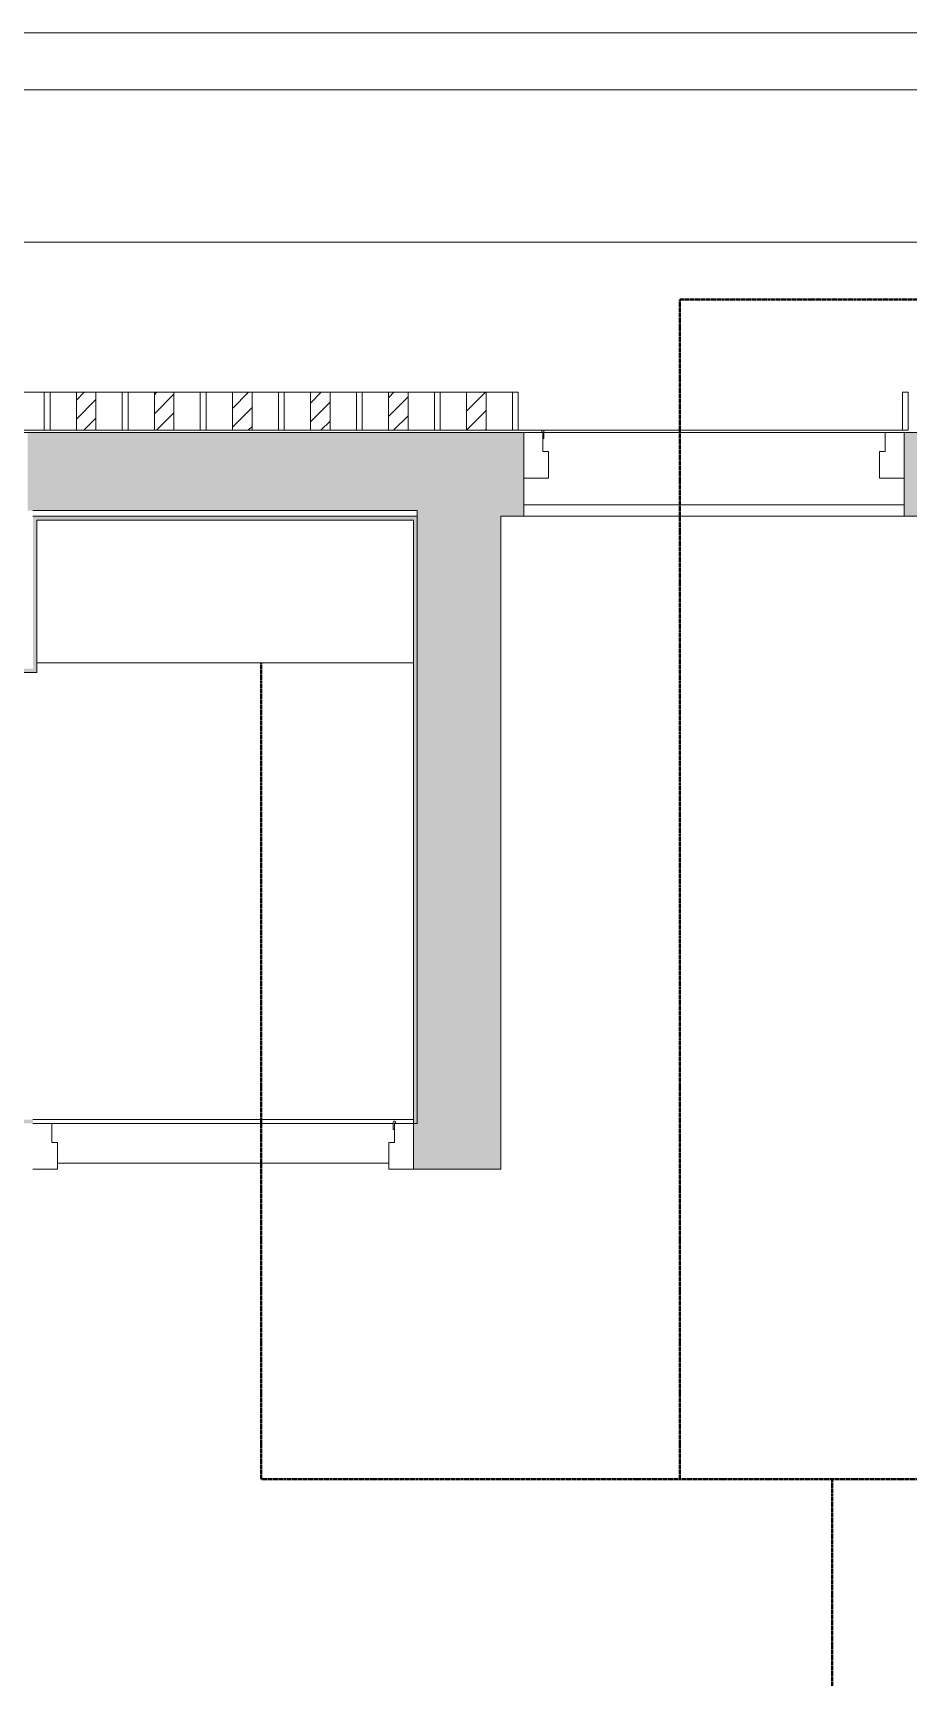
# Model space of a CAD drawing. Header units: millimetres. Extents: x -32090 to 18410, y 18847 to 76047.
# Drawn here: x -6405 to -4105, y 71727 to 76047 of the extents above; entities that cross this region are included whole.
import ezdxf

# ---------------------------------------------------------------- set-up
doc = ezdxf.new("R2010")
doc.units = ezdxf.units.MM
doc.linetypes.add('dash 1-1', pattern=[2, 1, -1])
for name, color, linetype, lineweight in [('A-DETL', 90, 'Continuous', 5), ('A-DOOR', 31, 'Continuous', 5), ('A-DOOR-FRAM', 31, 'Continuous', 5), ('A-FLOR', 192, 'Continuous', 5), ('A-GLAZ-CURT', 52, 'Continuous', 5), ('A-GLAZ-CWMG', 51, 'Continuous', 5), ('A-WALL', 113, 'Continuous', 5), ('A-WALL-PATT', 111, 'Continuous', 5)]:
    doc.layers.add(name, color=color, linetype=linetype, lineweight=lineweight)

# ---------------------------------------------------------------- blocks, each defined once
blk = doc.blocks.new('DP3-DF501-brick - DP3-DF501-brick-10280245-1st Traffic Floor Plan - Pedestrian')
at = {"layer": 'A-DOOR'}
for p, q in [((447, -94.1), (447, -113.1)), ((450, -94.1), (447, -94.1)), ((450, -108.5), (450, -94.1))]:
    blk.add_line(p, q, dxfattribs=at)
for centre, radius, start, end in [((450, -113.1), 3, 180, 69.3211), ((450, -113.1), 3, 238.6638, 311.9935), ((450, -113.1), 3, 238.6638, 311.9935), ((450, -113.1), 3, 238.6638, 311.9935), ((450, -113.1), 3, 238.6638, 311.9935), ((450, -113.1), 3, 238.6638, 311.9935), ((450, -113.1), 3, 238.6638, 311.9935), ((450, -113.1), 3, 238.6638, 311.9935), ((452.2, -108.4), 2.19, 183.0662, 239.0753)]:
    blk.add_arc(centre, radius, start, end, dxfattribs=at)
at = {"layer": 'A-DOOR-FRAM'}
for p, q in [((-500, 10), (-435, 10)), ((-435, 10), (-435, -60)), ((435, 10), (500, 10)), ((435, -60), (435, 10)), ((-450, -60), (-450, -110)), ((-435, -60), (-450, -60)), ((450, -60), (435, -60)), ((450, -94.1), (450, -60)), ((-450, -110), (-500, -110)), ((500, -110), (450.7, -110))]:
    blk.add_line(p, q, dxfattribs=at)
blk = doc.blocks.new('GUTTER_1 - GUTTER_1-8544427-1st Traffic Floor Plan - Pedestrian')
at = {"layer": 'A-FLOR'}
for p, q in [((-32089.9, 76047.2), (18410.1, 76047.2)), ((18260.1, 75897.2), (-31939.9, 75897.2))]:
    blk.add_line(p, q, dxfattribs=at)
blk = doc.blocks.new('DP3-D301 - DP3-D301-9167286-1st Traffic Floor Plan - Pedestrian')
at = {"layer": 'A-DOOR'}
for p, q in [((447, 63.1), (447, 44.1)), ((447, 44.1), (450, 44.1)), ((450, 44.1), (450, 58.5))]:
    blk.add_line(p, q, dxfattribs=at)
for centre, radius, start, end in [((450, 63.1), 3, 290.6789, 180), ((450, 63.1), 3, 48.0065, 121.3362), ((450, 63.1), 3, 48.0065, 121.3362), ((450, 63.1), 3, 48.0065, 121.3362), ((450, 63.1), 3, 48.0065, 121.3362), ((450, 63.1), 3, 48.0065, 121.3362), ((450, 63.1), 3, 48.0065, 121.3362), ((450, 63.1), 3, 48.0065, 121.3362), ((452.2, 58.4), 2.19, 120.9247, 176.9338)]:
    blk.add_arc(centre, radius, start, end, dxfattribs=at)
at = {"layer": 'A-DOOR-FRAM'}
for p, q in [((-450, 60), (-500, 60)), ((-450, 10), (-450, 60)), ((450, 44.1), (450, 10)), ((500, 60), (450.7, 60)), ((-435, 10), (-450, 10)), ((-435, -60), (-435, 10)), ((450, 10), (435, 10)), ((435, 10), (435, -60)), ((-500, -60), (-435, -60)), ((435, -60), (500, -60))]:
    blk.add_line(p, q, dxfattribs=at)
blk = doc.blocks.new('Rectangular Mullion - 15 x 100mm-10597013-1st Traffic Floor Plan - Pedestrian')
at = {"layer": 'A-GLAZ-CWMG'}
for p, q in [((-15, 50), (0, 50)), ((-15, -50), (-15, 50)), ((0, 50), (0, -50)), ((0, -50), (-15, -50))]:
    blk.add_line(p, q, dxfattribs=at)
blk = doc.blocks.new('X Block - X Block-V119-1st Traffic Floor Plan - Pedestrian')
at = {"layer": 'A-GLAZ-CURT'}
h = blk.add_hatch(dxfattribs=at)
h.set_pattern_fill('FP_101', color=256, style=0, pattern_type=2)
h.set_pattern_definition([(225, (-5247.434, 75052.996), (24.748737, -24.748737), [])])
h.paths.add_polyline_path([(18.3, 50), (-33.3, 50), (-33.3, -50), (18.3, -50)])
for p, q in [((-102.5, 50), (-33.3, 50)), ((18.3, 50), (-33.3, 50)), ((-33.3, 50), (-33.3, -50)), ((18.3, -50), (18.3, 50)), ((18.3, 50), (87.5, 50)), ((87.5, 50), (87.5, -50)), ((-33.3, -50), (-102.5, -50)), ((-33.3, -50), (18.3, -50)), ((87.5, -50), (18.3, -50))]:
    blk.add_line(p, q, dxfattribs=at)
blk = doc.blocks.new('X Block - X Block-V120-1st Traffic Floor Plan - Pedestrian')
at = {"layer": 'A-GLAZ-CURT'}
h = blk.add_hatch(dxfattribs=at)
h.set_pattern_fill('FP_102', color=256, style=0, pattern_type=2)
h.set_pattern_definition([(225, (-5452.434, 75052.996), (24.748737, -24.748737), [])])
h.paths.add_polyline_path([(18.3, 50), (-33.3, 50), (-33.3, -50), (18.3, -50)])
for p, q in [((-102.5, 50), (-33.3, 50)), ((-102.5, 50), (-102.5, -50)), ((18.3, 50), (-33.3, 50)), ((-33.3, 50), (-33.3, -50)), ((18.3, -50), (18.3, 50)), ((18.3, 50), (87.5, 50)), ((87.5, 50), (87.5, -50)), ((-33.3, -50), (-102.5, -50)), ((-33.3, -50), (18.3, -50)), ((87.5, -50), (18.3, -50))]:
    blk.add_line(p, q, dxfattribs=at)
blk = doc.blocks.new('X Block - X Block-V121-1st Traffic Floor Plan - Pedestrian')
at = {"layer": 'A-GLAZ-CURT'}
h = blk.add_hatch(dxfattribs=at)
h.set_pattern_fill('FP_103', color=256, style=0, pattern_type=2)
h.set_pattern_definition([(225, (-5657.434, 75052.996), (24.748737, -24.748737), [])])
h.paths.add_polyline_path([(18.3, 50), (-33.3, 50), (-33.3, -50), (18.3, -50)])
for p, q in [((-102.5, 50), (-33.3, 50)), ((-102.5, 50), (-102.5, -50)), ((18.3, 50), (-33.3, 50)), ((-33.3, 50), (-33.3, -50)), ((18.3, -50), (18.3, 50)), ((18.3, 50), (87.5, 50)), ((87.5, 50), (87.5, -50)), ((-33.3, -50), (-102.5, -50)), ((-33.3, -50), (18.3, -50)), ((87.5, -50), (18.3, -50))]:
    blk.add_line(p, q, dxfattribs=at)
blk = doc.blocks.new('X Block - X Block-V122-1st Traffic Floor Plan - Pedestrian')
at = {"layer": 'A-GLAZ-CURT'}
h = blk.add_hatch(dxfattribs=at)
h.set_pattern_fill('FP_104', color=256, style=0, pattern_type=2)
h.set_pattern_definition([(225, (-5862.434, 75052.996), (24.748737, -24.748737), [])])
h.paths.add_polyline_path([(18.3, 50), (-33.3, 50), (-33.3, -50), (18.3, -50)])
for p, q in [((-102.5, 50), (-33.3, 50)), ((-102.5, 50), (-102.5, -50)), ((18.3, 50), (-33.3, 50)), ((-33.3, 50), (-33.3, -50)), ((18.3, -50), (18.3, 50)), ((18.3, 50), (87.5, 50)), ((87.5, 50), (87.5, -50)), ((-33.3, -50), (-102.5, -50)), ((-33.3, -50), (18.3, -50)), ((87.5, -50), (18.3, -50))]:
    blk.add_line(p, q, dxfattribs=at)
blk = doc.blocks.new('X Block - X Block-V123-1st Traffic Floor Plan - Pedestrian')
at = {"layer": 'A-GLAZ-CURT'}
h = blk.add_hatch(dxfattribs=at)
h.set_pattern_fill('FP_105', color=256, style=0, pattern_type=2)
h.set_pattern_definition([(225, (-6067.434, 75052.996), (24.748737, -24.748737), [])])
h.paths.add_polyline_path([(18.3, 50), (-33.3, 50), (-33.3, -50), (18.3, -50)])
for p, q in [((-102.5, 50), (-33.3, 50)), ((-102.5, 50), (-102.5, -50)), ((18.3, 50), (-33.3, 50)), ((-33.3, 50), (-33.3, -50)), ((18.3, -50), (18.3, 50)), ((18.3, 50), (87.5, 50)), ((87.5, 50), (87.5, -50)), ((-33.3, -50), (-102.5, -50)), ((-33.3, -50), (18.3, -50)), ((87.5, -50), (18.3, -50))]:
    blk.add_line(p, q, dxfattribs=at)
blk = doc.blocks.new('X Block - X Block-V124-1st Traffic Floor Plan - Pedestrian')
at = {"layer": 'A-GLAZ-CURT'}
h = blk.add_hatch(dxfattribs=at)
h.set_pattern_fill('FP_106', color=256, style=0, pattern_type=2)
h.set_pattern_definition([(225, (-6272.434, 75052.996), (24.748737, -24.748737), [])])
h.paths.add_polyline_path([(18.3, 50), (-33.3, 50), (-32.9, -50), (18.3, -50)])
for p, q in [((-102.5, 50), (-33.3, 50)), ((-102.5, 50), (-102.5, -50)), ((18.3, 50), (-33.3, 50)), ((-33.3, 50), (-33.3, -50)), ((18.3, -50), (18.3, 50)), ((18.3, 50), (87.5, 50)), ((87.5, 50), (87.5, -50)), ((-33.3, -50), (-102.5, -50)), ((-33.3, -50), (18.3, -50)), ((87.5, -50), (18.3, -50))]:
    blk.add_line(p, q, dxfattribs=at)
blk = doc.blocks.new('X Block - X Block-V125-1st Traffic Floor Plan - Pedestrian')
at = {"layer": 'A-GLAZ-CURT'}
h = blk.add_hatch(dxfattribs=at)
h.set_pattern_fill('FP_107', color=256, style=0, pattern_type=2)
h.set_pattern_definition([(225, (-6477.434, 75052.996), (24.748737, -24.748737), [])])
h.paths.add_polyline_path([(18.3, 50), (-33.3, 50), (-33.3, -50), (18.3, -50)])
for p, q in [((-102.5, 50), (-33.3, 50)), ((-102.5, 50), (-102.5, -50)), ((18.3, 50), (-33.3, 50)), ((-33.3, 50), (-33.3, -50)), ((18.3, -50), (18.3, 50)), ((18.3, 50), (87.5, 50)), ((87.5, 50), (87.5, -50)), ((-33.3, -50), (-102.5, -50)), ((-33.3, -50), (18.3, -50)), ((87.5, -50), (18.3, -50))]:
    blk.add_line(p, q, dxfattribs=at)
blk = doc.blocks.new('Rectangular Mullion - 15 x 100mm-10597017-1st Traffic Floor Plan - Pedestrian')
at = {"layer": 'A-GLAZ-CWMG'}
for p, q in [((0, 50), (-15, 50)), ((-15, 50), (-15, -50)), ((0, -50), (0, 50)), ((-15, -50), (0, -50))]:
    blk.add_line(p, q, dxfattribs=at)
blk = doc.blocks.new('Rectangular Mullion - 15 x 100mm-10597006-1st Traffic Floor Plan - Pedestrian')
at = {"layer": 'A-GLAZ-CWMG'}
for p, q in [((10230.1, 75103), (10245.1, 75103)), ((10245.1, 75003), (10230.1, 75003))]:
    blk.add_line(p, q, dxfattribs=at)
blk = doc.blocks.new('Rectangular Mullion - 15 x 100mm-10597005-1st Traffic Floor Plan - Pedestrian')
at = {"layer": 'A-GLAZ-CWMG'}
for p, q in [((10435.1, 75103), (10450.1, 75103)), ((10450.1, 75003), (10435.1, 75003))]:
    blk.add_line(p, q, dxfattribs=at)

msp = doc.modelspace()

# ---------------------------------------------------------------- hatches: boundary and pattern name
at = {"layer": 'A-WALL-PATT'}
for points in [[(-5661.5, 74792), (-5379.9, 74792), (-5379.9, 74997), (-6418.9, 74997), (-6418.9, 74792), (-6404.9, 74792)], [(-5379.9, 74429.5), (-5174.9, 74429.5), (-5174.9, 74997), (-5379.9, 74997), (-5379.9, 74792), (-5394.9, 74792), (-5394.9, 74429.5)], [(-6404.9, 74377), (-6394.9, 74377), (-6394.9, 74777), (-6404.9, 74777), (-6404.9, 74767)], [(-6394.9, 74767), (-5404.9, 74767), (-5404.9, 74777), (-6394.9, 74777)], [(-5404.9, 73192), (-5394.9, 73192), (-5394.9, 74777), (-5404.9, 74777), (-5404.9, 73441.9)], [(-5394.9, 73062), (-5174.9, 73062), (-5174.9, 74429.5), (-5394.9, 74429.5), (-5394.9, 73148.7)], [(-6404.9, 74367), (-6394.9, 74367), (-6394.9, 74377), (-6534.9, 74377), (-6534.9, 74367), (-6524.9, 74367)], [(-5394.9, 73062), (-5394.9, 73182), (-5404.9, 73182), (-5404.9, 73062)]]:
    msp.add_hatch(color=256, dxfattribs=at).paths.add_polyline_path(points)
h = msp.add_hatch(color=256, dxfattribs=at)
h.paths.add_polyline_path([(-4114.9, 74777), (-3804.9, 74777), (-3804.9, 74997), (-4114.9, 74997), (-4114.9, 74907.8)])
h.paths.add_polyline_path([(-5174.9, 74777), (-5114.9, 74777), (-5114.9, 74997), (-5174.9, 74997), (-5174.9, 74907.8)])
h = msp.add_hatch(color=256, dxfattribs=at)
h.paths.add_polyline_path([(-5394.9, 73182), (-5394.9, 73192), (-5404.9, 73192), (-5404.9, 73182)])
h.paths.add_polyline_path([(-6524.9, 73182), (-6404.9, 73182), (-6404.9, 73192), (-6524.9, 73192)])

# ---------------------------------------------------------------- linework, layer by layer
at = {"layer": 'A-DETL', "linetype": 'dash 1-1', "lineweight": 40}
for p, q in [((-4704.9, 72247), (-4704.9, 75347)), ((-4704.9, 75347), (12295.1, 75347)), ((-5804.9, 72247), (-5804.9, 74392)), ((-2424.9, 72247), (-5804.9, 72247)), ((-4304.9, 23112), (-4304.9, 72247))]:
    msp.add_line(p, q, dxfattribs=at)
at = {"layer": 'A-FLOR'}
for p, q in [((-31539.9, 75497.2), (17860.1, 75497.2)), ((-4119.9, 75003), (-5129.9, 75003)), ((-5114.9, 74807), (-4114.9, 74807)), ((-6394.9, 74392), (-5404.9, 74392)), ((-6339.9, 73077), (-5469.9, 73077))]:
    msp.add_line(p, q, dxfattribs=at)
at = {"layer": 'A-WALL', "lineweight": 15}
for p, q in [((-5114.9, 74997), (-10189.9, 74997)), ((-5114.9, 74777), (-5114.9, 74997)), ((4722.6, 74997), (-4114.9, 74997)), ((-4114.9, 74997), (-4114.9, 74777)), ((-6404.9, 74792), (-5394.9, 74792)), ((-5394.9, 74792), (-5394.9, 73182)), ((-5394.9, 74777), (-6404.9, 74777)), ((-6394.9, 74367), (-6394.9, 74767)), ((-6394.9, 74767), (-5404.9, 74767)), ((-5404.9, 74767), (-5404.9, 73062)), ((-5174.9, 73062), (-5174.9, 74777)), ((-5174.9, 74777), (-5114.9, 74777)), ((-4114.9, 74777), (-3804.9, 74777)), ((-6534.9, 74367), (-6394.9, 74367)), ((-5394.9, 73182), (-5404.9, 73182)), ((-5404.9, 73062), (-5174.9, 73062))]:
    msp.add_line(p, q, dxfattribs=at)
at = {"layer": 'A-WALL'}
for p, q in [((-5061.9, 74997), (-4164.9, 74997)), ((-4114.9, 74777), (-5114.9, 74777)), ((-6404.9, 73192), (-5404.9, 73192)), ((-5457.9, 73182), (-6354.9, 73182))]:
    msp.add_line(p, q, dxfattribs=at)

# ---------------------------------------------------------------- block references
at = {"layer": 'A-DOOR-FRAM', "rotation": 180}
msp.add_blockref('DP3-DF501-brick - DP3-DF501-brick-10280245-1st Traffic Floor Plan - Pedestrian', (-4614.9, 74887), dxfattribs=at)
at = {"layer": 'A-DOOR-FRAM'}
msp.add_blockref('DP3-D301 - DP3-D301-9167286-1st Traffic Floor Plan - Pedestrian', (-5904.9, 73122), dxfattribs=at)
at = {"layer": 'A-FLOR'}
msp.add_blockref('GUTTER_1 - GUTTER_1-8544427-1st Traffic Floor Plan - Pedestrian', (0, 0), dxfattribs=at)
at = {"layer": 'A-GLAZ-CURT', "rotation": 180}
for name, p in [('X Block - X Block-V125-1st Traffic Floor Plan - Pedestrian', (-6477.4, 75053)), ('X Block - X Block-V124-1st Traffic Floor Plan - Pedestrian', (-6272.4, 75053)), ('X Block - X Block-V123-1st Traffic Floor Plan - Pedestrian', (-6067.4, 75053)), ('X Block - X Block-V122-1st Traffic Floor Plan - Pedestrian', (-5862.4, 75053)), ('X Block - X Block-V121-1st Traffic Floor Plan - Pedestrian', (-5657.4, 75053)), ('X Block - X Block-V120-1st Traffic Floor Plan - Pedestrian', (-5452.4, 75053)), ('X Block - X Block-V119-1st Traffic Floor Plan - Pedestrian', (-5247.4, 75053))]:
    msp.add_blockref(name, p, dxfattribs=at)
at = {"layer": 'A-GLAZ-CWMG'}
for name, p in [('Rectangular Mullion - 15 x 100mm-10597006-1st Traffic Floor Plan - Pedestrian', (-16605, 0)), ('Rectangular Mullion - 15 x 100mm-10597006-1st Traffic Floor Plan - Pedestrian', (-16400, 0)), ('Rectangular Mullion - 15 x 100mm-10597006-1st Traffic Floor Plan - Pedestrian', (-16195, 0)), ('Rectangular Mullion - 15 x 100mm-10597006-1st Traffic Floor Plan - Pedestrian', (-15990, 0)), ('Rectangular Mullion - 15 x 100mm-10597006-1st Traffic Floor Plan - Pedestrian', (-15785, 0)), ('Rectangular Mullion - 15 x 100mm-10597005-1st Traffic Floor Plan - Pedestrian', (-15785, 0)), ('Rectangular Mullion - 15 x 100mm-10597017-1st Traffic Floor Plan - Pedestrian', (-5129.9, 75053))]:
    msp.add_blockref(name, p, dxfattribs=at)
at = {"layer": 'A-GLAZ-CWMG', "extrusion": (0, 0, -1)}
msp.add_blockref('Rectangular Mullion - 15 x 100mm-10597013-1st Traffic Floor Plan - Pedestrian', (4119.9, 75053), dxfattribs=at)

doc.saveas('drawing.dxf')
